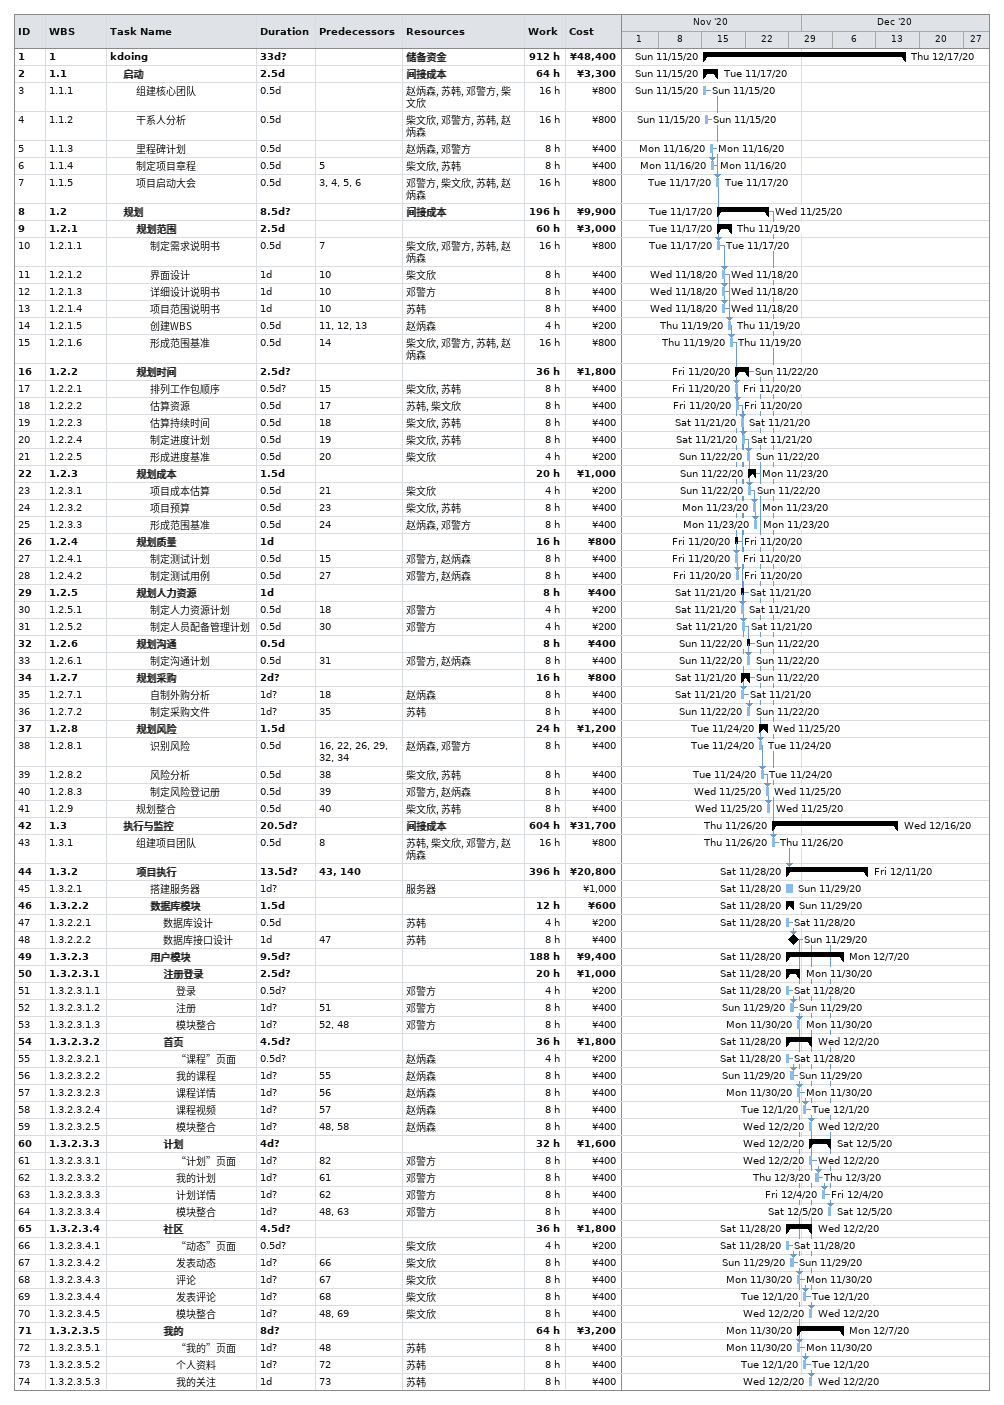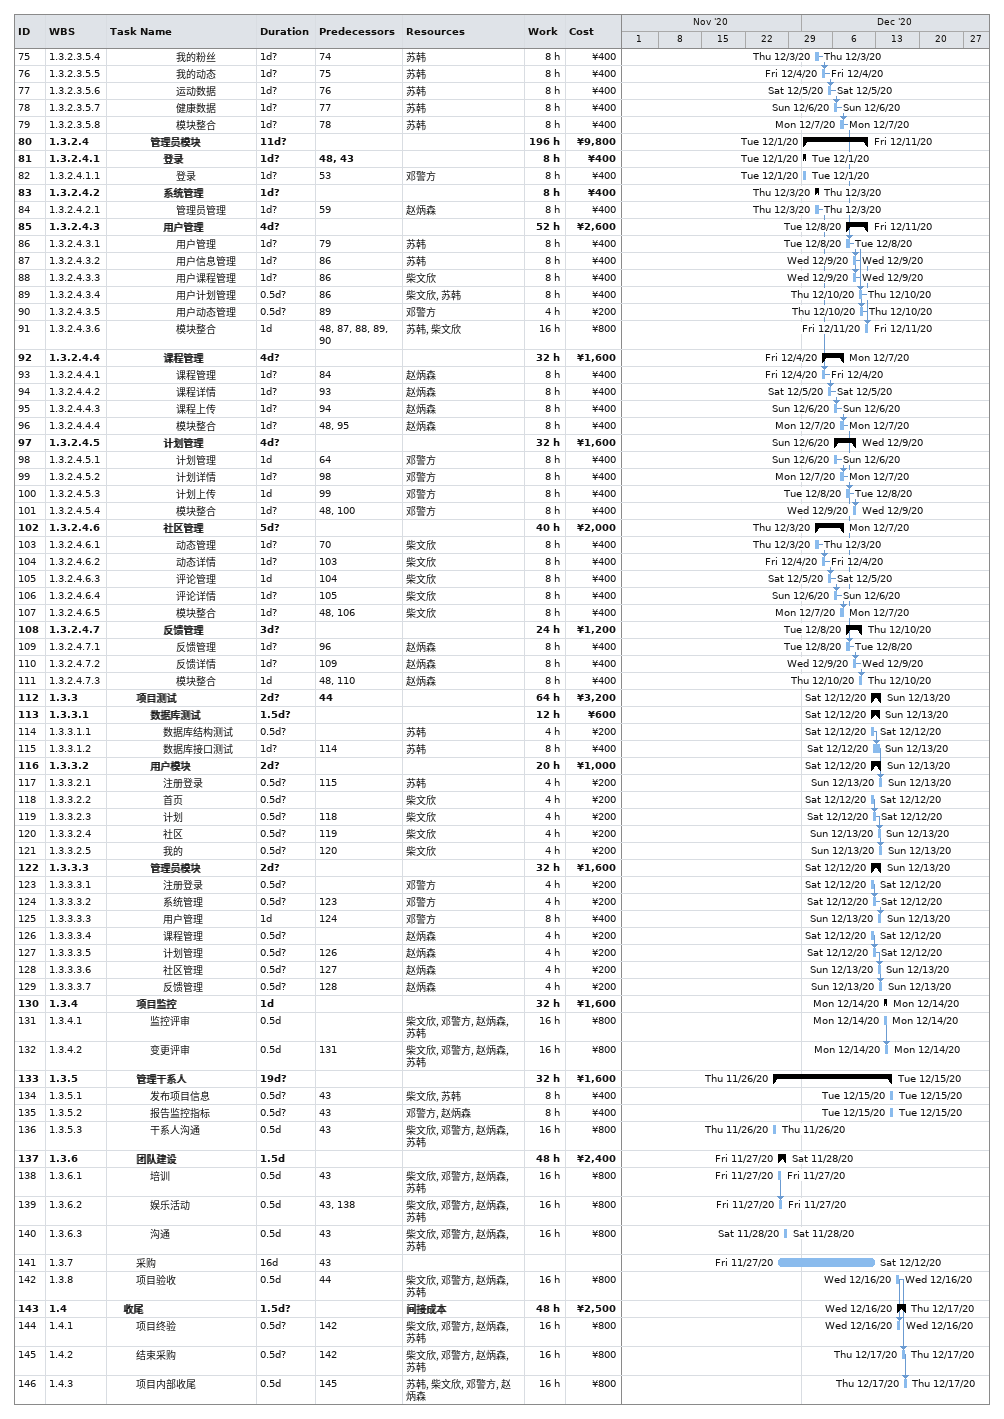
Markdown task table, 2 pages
| ID | WBS | Task | Duration | Start | Finish | Predecessors | Resources | Work (h) | Cost (¥) |
|---|---|---|---|---|---|---|---|---|---|
| 1 | 1 | **kdoing** | 33d? | 2020-11-15 | 2020-12-17 |  | 储备资金 | 912 | 48400 |
| 2 | 1.1 | **启动** | 2.5d | 2020-11-15 | 2020-11-17 |  | 间接成本 | 64 | 3300 |
| 3 | 1.1.1 | 组建核心团队 | 0.5d | 2020-11-15 | 2020-11-15 |  | 赵炳森, 苏韩, 邓警方, 柴文欣 | 16 | 800 |
| 4 | 1.1.2 | 干系人分析 | 0.5d | 2020-11-15 | 2020-11-15 |  | 柴文欣, 邓警方, 苏韩, 赵炳森 | 16 | 800 |
| 5 | 1.1.3 | 里程碑计划 | 0.5d | 2020-11-16 | 2020-11-16 |  | 赵炳森, 邓警方 | 8 | 400 |
| 6 | 1.1.4 | 制定项目章程 | 0.5d | 2020-11-16 | 2020-11-16 | 5 | 柴文欣, 苏韩 | 8 | 400 |
| 7 | 1.1.5 | 项目启动大会 | 0.5d | 2020-11-17 | 2020-11-17 | 3, 4, 5, 6 | 邓警方, 柴文欣, 苏韩, 赵炳森 | 16 | 800 |
| 8 | 1.2 | **规划** | 8.5d? | 2020-11-17 | 2020-11-25 |  | 间接成本 | 196 | 9900 |
| 9 | 1.2.1 | **规划范围** | 2.5d | 2020-11-17 | 2020-11-19 |  |  | 60 | 3000 |
| 10 | 1.2.1.1 | 制定需求说明书 | 0.5d | 2020-11-17 | 2020-11-17 | 7 | 柴文欣, 邓警方, 苏韩, 赵炳森 | 16 | 800 |
| 11 | 1.2.1.2 | 界面设计 | 1d | 2020-11-18 | 2020-11-18 | 10 | 柴文欣 | 8 | 400 |
| 12 | 1.2.1.3 | 详细设计说明书 | 1d | 2020-11-18 | 2020-11-18 | 10 | 邓警方 | 8 | 400 |
| 13 | 1.2.1.4 | 项目范围说明书 | 1d | 2020-11-18 | 2020-11-18 | 10 | 苏韩 | 8 | 400 |
| 14 | 1.2.1.5 | 创建WBS | 0.5d | 2020-11-19 | 2020-11-19 | 11, 12, 13 | 赵炳森 | 4 | 200 |
| 15 | 1.2.1.6 | 形成范围基准 | 0.5d | 2020-11-19 | 2020-11-19 | 14 | 柴文欣, 邓警方, 苏韩, 赵炳森 | 16 | 800 |
| 16 | 1.2.2 | **规划时间** | 2.5d? | 2020-11-20 | 2020-11-22 |  |  | 36 | 1800 |
| 17 | 1.2.2.1 | 排列工作包顺序 | 0.5d? | 2020-11-20 | 2020-11-20 | 15 | 柴文欣, 苏韩 | 8 | 400 |
| 18 | 1.2.2.2 | 估算资源 | 0.5d | 2020-11-20 | 2020-11-20 | 17 | 苏韩, 柴文欣 | 8 | 400 |
| 19 | 1.2.2.3 | 估算持续时间 | 0.5d | 2020-11-21 | 2020-11-21 | 18 | 柴文欣, 苏韩 | 8 | 400 |
| 20 | 1.2.2.4 | 制定进度计划 | 0.5d | 2020-11-21 | 2020-11-21 | 19 | 柴文欣, 苏韩 | 8 | 400 |
| 21 | 1.2.2.5 | 形成进度基准 | 0.5d | 2020-11-22 | 2020-11-22 | 20 | 柴文欣 | 4 | 200 |
| 22 | 1.2.3 | **规划成本** | 1.5d | 2020-11-22 | 2020-11-23 |  |  | 20 | 1000 |
| 23 | 1.2.3.1 | 项目成本估算 | 0.5d | 2020-11-22 | 2020-11-22 | 21 | 柴文欣 | 4 | 200 |
| 24 | 1.2.3.2 | 项目预算 | 0.5d | 2020-11-23 | 2020-11-23 | 23 | 柴文欣, 苏韩 | 8 | 400 |
| 25 | 1.2.3.3 | 形成范围基准 | 0.5d | 2020-11-23 | 2020-11-23 | 24 | 赵炳森, 邓警方 | 8 | 400 |
| 26 | 1.2.4 | **规划质量** | 1d | 2020-11-20 | 2020-11-20 |  |  | 16 | 800 |
| 27 | 1.2.4.1 | 制定测试计划 | 0.5d | 2020-11-20 | 2020-11-20 | 15 | 邓警方, 赵炳森 | 8 | 400 |
| 28 | 1.2.4.2 | 制定测试用例 | 0.5d | 2020-11-20 | 2020-11-20 | 27 | 邓警方, 赵炳森 | 8 | 400 |
| 29 | 1.2.5 | **规划人力资源** | 1d | 2020-11-21 | 2020-11-21 |  |  | 8 | 400 |
| 30 | 1.2.5.1 | 制定人力资源计划 | 0.5d | 2020-11-21 | 2020-11-21 | 18 | 邓警方 | 4 | 200 |
| 31 | 1.2.5.2 | 制定人员配备管理计划 | 0.5d | 2020-11-21 | 2020-11-21 | 30 | 邓警方 | 4 | 200 |
| 32 | 1.2.6 | **规划沟通** | 0.5d | 2020-11-22 | 2020-11-22 |  |  | 8 | 400 |
| 33 | 1.2.6.1 | 制定沟通计划 | 0.5d | 2020-11-22 | 2020-11-22 | 31 | 邓警方, 赵炳森 | 8 | 400 |
| 34 | 1.2.7 | **规划采购** | 2d? | 2020-11-21 | 2020-11-22 |  |  | 16 | 800 |
| 35 | 1.2.7.1 | 自制外购分析 | 1d? | 2020-11-21 | 2020-11-21 | 18 | 赵炳森 | 8 | 400 |
| 36 | 1.2.7.2 | 制定采购文件 | 1d? | 2020-11-22 | 2020-11-22 | 35 | 苏韩 | 8 | 400 |
| 37 | 1.2.8 | **规划风险** | 1.5d | 2020-11-24 | 2020-11-25 |  |  | 24 | 1200 |
| 38 | 1.2.8.1 | 识别风险 | 0.5d | 2020-11-24 | 2020-11-24 | 16, 22, 26, 29, 32, 34 | 赵炳森, 邓警方 | 8 | 400 |
| 39 | 1.2.8.2 | 风险分析 | 0.5d | 2020-11-24 | 2020-11-24 | 38 | 柴文欣, 苏韩 | 8 | 400 |
| 40 | 1.2.8.3 | 制定风险登记册 | 0.5d | 2020-11-25 | 2020-11-25 | 39 | 邓警方, 赵炳森 | 8 | 400 |
| 41 | 1.2.9 | 规划整合 | 0.5d | 2020-11-25 | 2020-11-25 | 40 | 柴文欣, 苏韩 | 8 | 400 |
| 42 | 1.3 | **执行与监控** | 20.5d? | 2020-11-26 | 2020-12-16 |  | 间接成本 | 604 | 31700 |
| 43 | 1.3.1 | 组建项目团队 | 0.5d | 2020-11-26 | 2020-11-26 | 8 | 苏韩, 柴文欣, 邓警方, 赵炳森 | 16 | 800 |
| 44 | 1.3.2 | **项目执行** | 13.5d? | 2020-11-28 | 2020-12-11 | 43, 140 |  | 396 | 20800 |
| 45 | 1.3.2.1 | 搭建服务器 | 1d? | 2020-11-28 | 2020-11-29 |  | 服务器 |  | 1000 |
| 46 | 1.3.2.2 | **数据库模块** | 1.5d | 2020-11-28 | 2020-11-29 |  |  | 12 | 600 |
| 47 | 1.3.2.2.1 | 数据库设计 | 0.5d | 2020-11-28 | 2020-11-28 |  | 苏韩 | 4 | 200 |
| 48 | 1.3.2.2.2 | 数据库接口设计 | 1d | 2020-11-29 | 2020-11-29 | 47 | 苏韩 | 8 | 400 |
| 49 | 1.3.2.3 | **用户模块** | 9.5d? | 2020-11-28 | 2020-12-07 |  |  | 188 | 9400 |
| 50 | 1.3.2.3.1 | **注册登录** | 2.5d? | 2020-11-28 | 2020-11-30 |  |  | 20 | 1000 |
| 51 | 1.3.2.3.1.1 | 登录 | 0.5d? | 2020-11-28 | 2020-11-28 |  | 邓警方 | 4 | 200 |
| 52 | 1.3.2.3.1.2 | 注册 | 1d? | 2020-11-29 | 2020-11-29 | 51 | 邓警方 | 8 | 400 |
| 53 | 1.3.2.3.1.3 | 模块整合 | 1d? | 2020-11-30 | 2020-11-30 | 52, 48 | 邓警方 | 8 | 400 |
| 54 | 1.3.2.3.2 | **首页** | 4.5d? | 2020-11-28 | 2020-12-02 |  |  | 36 | 1800 |
| 55 | 1.3.2.3.2.1 | “课程”页面 | 0.5d? | 2020-11-28 | 2020-11-28 |  | 赵炳森 | 4 | 200 |
| 56 | 1.3.2.3.2.2 | 我的课程 | 1d? | 2020-11-29 | 2020-11-29 | 55 | 赵炳森 | 8 | 400 |
| 57 | 1.3.2.3.2.3 | 课程详情 | 1d? | 2020-11-30 | 2020-11-30 | 56 | 赵炳森 | 8 | 400 |
| 58 | 1.3.2.3.2.4 | 课程视频 | 1d? | 2020-12-01 | 2020-12-01 | 57 | 赵炳森 | 8 | 400 |
| 59 | 1.3.2.3.2.5 | 模块整合 | 1d? | 2020-12-02 | 2020-12-02 | 48, 58 | 赵炳森 | 8 | 400 |
| 60 | 1.3.2.3.3 | **计划** | 4d? | 2020-12-02 | 2020-12-05 |  |  | 32 | 1600 |
| 61 | 1.3.2.3.3.1 | “计划”页面 | 1d? | 2020-12-02 | 2020-12-02 | 82 | 邓警方 | 8 | 400 |
| 62 | 1.3.2.3.3.2 | 我的计划 | 1d? | 2020-12-03 | 2020-12-03 | 61 | 邓警方 | 8 | 400 |
| 63 | 1.3.2.3.3.3 | 计划详情 | 1d? | 2020-12-04 | 2020-12-04 | 62 | 邓警方 | 8 | 400 |
| 64 | 1.3.2.3.3.4 | 模块整合 | 1d? | 2020-12-05 | 2020-12-05 | 48, 63 | 邓警方 | 8 | 400 |
| 65 | 1.3.2.3.4 | **社区** | 4.5d? | 2020-11-28 | 2020-12-02 |  |  | 36 | 1800 |
| 66 | 1.3.2.3.4.1 | “动态”页面 | 0.5d? | 2020-11-28 | 2020-11-28 |  | 柴文欣 | 4 | 200 |
| 67 | 1.3.2.3.4.2 | 发表动态 | 1d? | 2020-11-29 | 2020-11-29 | 66 | 柴文欣 | 8 | 400 |
| 68 | 1.3.2.3.4.3 | 评论 | 1d? | 2020-11-30 | 2020-11-30 | 67 | 柴文欣 | 8 | 400 |
| 69 | 1.3.2.3.4.4 | 发表评论 | 1d? | 2020-12-01 | 2020-12-01 | 68 | 柴文欣 | 8 | 400 |
| 70 | 1.3.2.3.4.5 | 模块整合 | 1d? | 2020-12-02 | 2020-12-02 | 48, 69 | 柴文欣 | 8 | 400 |
| 71 | 1.3.2.3.5 | **我的** | 8d? | 2020-11-30 | 2020-12-07 |  |  | 64 | 3200 |
| 72 | 1.3.2.3.5.1 | “我的”页面 | 1d? | 2020-11-30 | 2020-11-30 | 48 | 苏韩 | 8 | 400 |
| 73 | 1.3.2.3.5.2 | 个人资料 | 1d? | 2020-12-01 | 2020-12-01 | 72 | 苏韩 | 8 | 400 |
| 74 | 1.3.2.3.5.3 | 我的关注 | 1d | 2020-12-02 | 2020-12-02 | 73 | 苏韩 | 8 | 400 |
| 75 | 1.3.2.3.5.4 | 我的粉丝 | 1d? | 2020-12-03 | 2020-12-03 | 74 | 苏韩 | 8 | 400 |
| 76 | 1.3.2.3.5.5 | 我的动态 | 1d? | 2020-12-04 | 2020-12-04 | 75 | 苏韩 | 8 | 400 |
| 77 | 1.3.2.3.5.6 | 运动数据 | 1d? | 2020-12-05 | 2020-12-05 | 76 | 苏韩 | 8 | 400 |
| 78 | 1.3.2.3.5.7 | 健康数据 | 1d? | 2020-12-06 | 2020-12-06 | 77 | 苏韩 | 8 | 400 |
| 79 | 1.3.2.3.5.8 | 模块整合 | 1d? | 2020-12-07 | 2020-12-07 | 78 | 苏韩 | 8 | 400 |
| 80 | 1.3.2.4 | **管理员模块** | 11d? | 2020-12-01 | 2020-12-11 |  |  | 196 | 9800 |
| 81 | 1.3.2.4.1 | **登录** | 1d? | 2020-12-01 | 2020-12-01 | 48, 43 |  | 8 | 400 |
| 82 | 1.3.2.4.1.1 | 登录 | 1d? | 2020-12-01 | 2020-12-01 | 53 | 邓警方 | 8 | 400 |
| 83 | 1.3.2.4.2 | **系统管理** | 1d? | 2020-12-03 | 2020-12-03 |  |  | 8 | 400 |
| 84 | 1.3.2.4.2.1 | 管理员管理 | 1d? | 2020-12-03 | 2020-12-03 | 59 | 赵炳森 | 8 | 400 |
| 85 | 1.3.2.4.3 | **用户管理** | 4d? | 2020-12-08 | 2020-12-11 |  |  | 52 | 2600 |
| 86 | 1.3.2.4.3.1 | 用户管理 | 1d? | 2020-12-08 | 2020-12-08 | 79 | 苏韩 | 8 | 400 |
| 87 | 1.3.2.4.3.2 | 用户信息管理 | 1d? | 2020-12-09 | 2020-12-09 | 86 | 苏韩 | 8 | 400 |
| 88 | 1.3.2.4.3.3 | 用户课程管理 | 1d? | 2020-12-09 | 2020-12-09 | 86 | 柴文欣 | 8 | 400 |
| 89 | 1.3.2.4.3.4 | 用户计划管理 | 0.5d? | 2020-12-10 | 2020-12-10 | 86 | 柴文欣, 苏韩 | 8 | 400 |
| 90 | 1.3.2.4.3.5 | 用户动态管理 | 0.5d? | 2020-12-10 | 2020-12-10 | 89 | 邓警方 | 4 | 200 |
| 91 | 1.3.2.4.3.6 | 模块整合 | 1d | 2020-12-11 | 2020-12-11 | 48, 87, 88, 89, 90 | 苏韩, 柴文欣 | 16 | 800 |
| 92 | 1.3.2.4.4 | **课程管理** | 4d? | 2020-12-04 | 2020-12-07 |  |  | 32 | 1600 |
| 93 | 1.3.2.4.4.1 | 课程管理 | 1d? | 2020-12-04 | 2020-12-04 | 84 | 赵炳森 | 8 | 400 |
| 94 | 1.3.2.4.4.2 | 课程详情 | 1d? | 2020-12-05 | 2020-12-05 | 93 | 赵炳森 | 8 | 400 |
| 95 | 1.3.2.4.4.3 | 课程上传 | 1d? | 2020-12-06 | 2020-12-06 | 94 | 赵炳森 | 8 | 400 |
| 96 | 1.3.2.4.4.4 | 模块整合 | 1d? | 2020-12-07 | 2020-12-07 | 48, 95 | 赵炳森 | 8 | 400 |
| 97 | 1.3.2.4.5 | **计划管理** | 4d? | 2020-12-06 | 2020-12-09 |  |  | 32 | 1600 |
| 98 | 1.3.2.4.5.1 | 计划管理 | 1d | 2020-12-06 | 2020-12-06 | 64 | 邓警方 | 8 | 400 |
| 99 | 1.3.2.4.5.2 | 计划详情 | 1d? | 2020-12-07 | 2020-12-07 | 98 | 邓警方 | 8 | 400 |
| 100 | 1.3.2.4.5.3 | 计划上传 | 1d | 2020-12-08 | 2020-12-08 | 99 | 邓警方 | 8 | 400 |
| 101 | 1.3.2.4.5.4 | 模块整合 | 1d? | 2020-12-09 | 2020-12-09 | 48, 100 | 邓警方 | 8 | 400 |
| 102 | 1.3.2.4.6 | **社区管理** | 5d? | 2020-12-03 | 2020-12-07 |  |  | 40 | 2000 |
| 103 | 1.3.2.4.6.1 | 动态管理 | 1d? | 2020-12-03 | 2020-12-03 | 70 | 柴文欣 | 8 | 400 |
| 104 | 1.3.2.4.6.2 | 动态详情 | 1d? | 2020-12-04 | 2020-12-04 | 103 | 柴文欣 | 8 | 400 |
| 105 | 1.3.2.4.6.3 | 评论管理 | 1d | 2020-12-05 | 2020-12-05 | 104 | 柴文欣 | 8 | 400 |
| 106 | 1.3.2.4.6.4 | 评论详情 | 1d? | 2020-12-06 | 2020-12-06 | 105 | 柴文欣 | 8 | 400 |
| 107 | 1.3.2.4.6.5 | 模块整合 | 1d? | 2020-12-07 | 2020-12-07 | 48, 106 | 柴文欣 | 8 | 400 |
| 108 | 1.3.2.4.7 | **反馈管理** | 3d? | 2020-12-08 | 2020-12-10 |  |  | 24 | 1200 |
| 109 | 1.3.2.4.7.1 | 反馈管理 | 1d? | 2020-12-08 | 2020-12-08 | 96 | 赵炳森 | 8 | 400 |
| 110 | 1.3.2.4.7.2 | 反馈详情 | 1d? | 2020-12-09 | 2020-12-09 | 109 | 赵炳森 | 8 | 400 |
| 111 | 1.3.2.4.7.3 | 模块整合 | 1d | 2020-12-10 | 2020-12-10 | 48, 110 | 赵炳森 | 8 | 400 |
| 112 | 1.3.3 | **项目测试** | 2d? | 2020-12-12 | 2020-12-13 | 44 |  | 64 | 3200 |
| 113 | 1.3.3.1 | **数据库测试** | 1.5d? | 2020-12-12 | 2020-12-13 |  |  | 12 | 600 |
| 114 | 1.3.3.1.1 | 数据库结构测试 | 0.5d? | 2020-12-12 | 2020-12-12 |  | 苏韩 | 4 | 200 |
| 115 | 1.3.3.1.2 | 数据库接口测试 | 1d? | 2020-12-12 | 2020-12-13 | 114 | 苏韩 | 8 | 400 |
| 116 | 1.3.3.2 | **用户模块** | 2d? | 2020-12-12 | 2020-12-13 |  |  | 20 | 1000 |
| 117 | 1.3.3.2.1 | 注册登录 | 0.5d? | 2020-12-13 | 2020-12-13 | 115 | 苏韩 | 4 | 200 |
| 118 | 1.3.3.2.2 | 首页 | 0.5d? | 2020-12-12 | 2020-12-12 |  | 柴文欣 | 4 | 200 |
| 119 | 1.3.3.2.3 | 计划 | 0.5d? | 2020-12-12 | 2020-12-12 | 118 | 柴文欣 | 4 | 200 |
| 120 | 1.3.3.2.4 | 社区 | 0.5d? | 2020-12-13 | 2020-12-13 | 119 | 柴文欣 | 4 | 200 |
| 121 | 1.3.3.2.5 | 我的 | 0.5d? | 2020-12-13 | 2020-12-13 | 120 | 柴文欣 | 4 | 200 |
| 122 | 1.3.3.3 | **管理员模块** | 2d? | 2020-12-12 | 2020-12-13 |  |  | 32 | 1600 |
| 123 | 1.3.3.3.1 | 注册登录 | 0.5d? | 2020-12-12 | 2020-12-12 |  | 邓警方 | 4 | 200 |
| 124 | 1.3.3.3.2 | 系统管理 | 0.5d? | 2020-12-12 | 2020-12-12 | 123 | 邓警方 | 4 | 200 |
| 125 | 1.3.3.3.3 | 用户管理 | 1d | 2020-12-13 | 2020-12-13 | 124 | 邓警方 | 8 | 400 |
| 126 | 1.3.3.3.4 | 课程管理 | 0.5d? | 2020-12-12 | 2020-12-12 |  | 赵炳森 | 4 | 200 |
| 127 | 1.3.3.3.5 | 计划管理 | 0.5d? | 2020-12-12 | 2020-12-12 | 126 | 赵炳森 | 4 | 200 |
| 128 | 1.3.3.3.6 | 社区管理 | 0.5d? | 2020-12-13 | 2020-12-13 | 127 | 赵炳森 | 4 | 200 |
| 129 | 1.3.3.3.7 | 反馈管理 | 0.5d? | 2020-12-13 | 2020-12-13 | 128 | 赵炳森 | 4 | 200 |
| 130 | 1.3.4 | **项目监控** | 1d | 2020-12-14 | 2020-12-14 |  |  | 32 | 1600 |
| 131 | 1.3.4.1 | 监控评审 | 0.5d | 2020-12-14 | 2020-12-14 |  | 柴文欣, 邓警方, 赵炳森, 苏韩 | 16 | 800 |
| 132 | 1.3.4.2 | 变更评审 | 0.5d | 2020-12-14 | 2020-12-14 | 131 | 柴文欣, 邓警方, 赵炳森, 苏韩 | 16 | 800 |
| 133 | 1.3.5 | **管理干系人** | 19d? | 2020-11-26 | 2020-12-15 |  |  | 32 | 1600 |
| 134 | 1.3.5.1 | 发布项目信息 | 0.5d? | 2020-12-15 | 2020-12-15 | 43 | 柴文欣, 苏韩 | 8 | 400 |
| 135 | 1.3.5.2 | 报告监控指标 | 0.5d? | 2020-12-15 | 2020-12-15 | 43 | 邓警方, 赵炳森 | 8 | 400 |
| 136 | 1.3.5.3 | 干系人沟通 | 0.5d | 2020-11-26 | 2020-11-26 | 43 | 柴文欣, 邓警方, 赵炳森, 苏韩 | 16 | 800 |
| 137 | 1.3.6 | **团队建设** | 1.5d | 2020-11-27 | 2020-11-28 |  |  | 48 | 2400 |
| 138 | 1.3.6.1 | 培训 | 0.5d | 2020-11-27 | 2020-11-27 | 43 | 柴文欣, 邓警方, 赵炳森, 苏韩 | 16 | 800 |
| 139 | 1.3.6.2 | 娱乐活动 | 0.5d | 2020-11-27 | 2020-11-27 | 43, 138 | 柴文欣, 邓警方, 赵炳森, 苏韩 | 16 | 800 |
| 140 | 1.3.6.3 | 沟通 | 0.5d | 2020-11-28 | 2020-11-28 | 43 | 柴文欣, 邓警方, 赵炳森, 苏韩 | 16 | 800 |
| 141 | 1.3.7 | 采购 | 16d | 2020-11-27 | 2020-12-12 | 43 |  |  |  |
| 142 | 1.3.8 | 项目验收 | 0.5d | 2020-12-16 | 2020-12-16 | 44 | 柴文欣, 邓警方, 赵炳森, 苏韩 | 16 | 800 |
| 143 | 1.4 | **收尾** | 1.5d? | 2020-12-16 | 2020-12-17 |  | 间接成本 | 48 | 2500 |
| 144 | 1.4.1 | 项目终验 | 0.5d? | 2020-12-16 | 2020-12-16 | 142 | 柴文欣, 邓警方, 赵炳森, 苏韩 | 16 | 800 |
| 145 | 1.4.2 | 结束采购 | 0.5d? | 2020-12-17 | 2020-12-17 | 142 | 柴文欣, 邓警方, 赵炳森, 苏韩 | 16 | 800 |
| 146 | 1.4.3 | 项目内部收尾 | 0.5d | 2020-12-17 | 2020-12-17 | 145 | 苏韩, 柴文欣, 邓警方, 赵炳森 | 16 | 800 |
